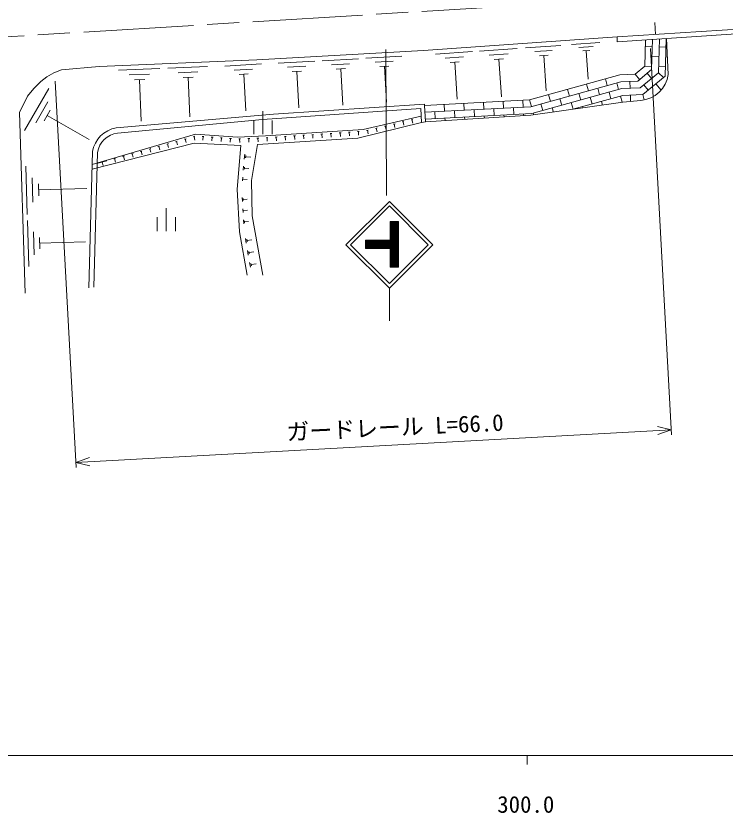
# Model space of a CAD drawing. Units: millimetres, scale not verified. Extents: x 40000 to 680000, y 20000 to 380000.
# Drawn here: x 312153 to 389611, y 198715 to 285770 of the extents above; entities that cross this region are included whole.
import ezdxf
from ezdxf.enums import TextEntityAlignment as Align

# ---------------------------------------------------------------- set-up
doc = ezdxf.new("R2010")
doc.units = ezdxf.units.MM
doc.header["$LTSCALE"] = 1000
doc.linetypes.add('CHAIN', pattern=[18.5, 12, -1.5, 3.5, -1.5])
for name, color, linetype, lineweight in [('M-BGD', 7, 'Continuous', 13), ('M-BMK', 2, 'CHAIN', 13), ('M-STR-HTXT', 7, 'Continuous', 13), ('M-STR-STR1', 1, 'Continuous', 13), ('M-STR-STRC', 7, 'Continuous', 13), ('M-TTL-BAND', 7, 'Continuous', 13)]:
    doc.layers.add(name, color=color, linetype=linetype, lineweight=lineweight)
doc.styles.add('ＭＳ ゴシック', font='')
doc.styles.get('ＭＳ ゴシック').set_extended_font_data('MS Gothic')

msp = doc.modelspace()

# ---------------------------------------------------------------- linework, layer by layer
at = {"layer": 'M-BGD'}
for p, q in [((356685, 281997), (377825, 283492)), ((380850, 280283), (380939, 283159)), ((381589, 279923), (381691, 283209)), ((382328, 279563), (382443, 283259)), ((383068, 279203), (383195, 283309)), ((383229, 283311), (383396, 279386)), ((362786, 281927), (366893, 282217)), ((367821, 282283), (371669, 282555)), ((372846, 282638), (375938, 282857)), ((373646, 282306), (375192, 282416)), ((380916, 282432), (381666, 282409)), ((382416, 282385), (383165, 282362)), ((350383, 281144), (354300, 281363)), ((357993, 281588), (362025, 281873)), ((359037, 281155), (361053, 281298)), ((363849, 281486), (365903, 281631)), ((368817, 281870), (370741, 282006)), ((369332, 281423), (370294, 281491)), ((369813, 281457), (370086, 277609)), ((374060, 281947), (374833, 282002)), ((374446, 281975), (374665, 278883)), ((381633, 281334), (382382, 281311)), ((383132, 281288), (383315, 281282)), ((334974, 280303), (338976, 280527)), ((340783, 280608), (344784, 280832)), ((345604, 280877), (349563, 281098)), ((346621, 280438), (348601, 280548)), ((351390, 280709), (353348, 280818)), ((359577, 280687), (360585, 280758)), ((360081, 280722), (360366, 276690)), ((364399, 281009), (365426, 281081)), ((364912, 281045), (365203, 276937)), ((323351, 279837), (327863, 280029)), ((328754, 280067), (333082, 280251)), ((329859, 279572), (332023, 279664)), ((336003, 279859), (338003, 279971)), ((341811, 280164), (343812, 280276)), ((342339, 279692), (343339, 279748)), ((342839, 279720), (343063, 275718)), ((347144, 279970), (348134, 280026)), ((347639, 279998), (347860, 276039)), ((351907, 280247), (352886, 280301)), ((352396, 280274), (352615, 276357)), ((379788, 279397), (380850, 280283)), ((380072, 278657), (381589, 279923)), ((380356, 277918), (382328, 279563)), ((380850, 280283), (381600, 280260)), ((381094, 279510), (381574, 278934)), ((382328, 279563), (382880, 279046)), ((382349, 280236), (383099, 280213)), ((324503, 279321), (326759, 279417)), ((325091, 278781), (326219, 278829)), ((325655, 278805), (325847, 274294)), ((330423, 279054), (331505, 279100)), ((330964, 279077), (331148, 274749)), ((336531, 279387), (337531, 279443)), ((337031, 279415), (337254, 275413)), ((368383, 275848), (378228, 278587)), ((376548, 278898), (376749, 278175)), ((378112, 279333), (379788, 279397)), ((378228, 278587), (380072, 278657)), ((379215, 278624), (379244, 277875)), ((379788, 279397), (380268, 278821)), ((380640, 277178), (383068, 279203)), ((313087, 273271), (315730, 277854)), ((368505, 275104), (378345, 277841)), ((372405, 277745), (372606, 277023)), ((374476, 278322), (374677, 277599)), ((375713, 277887), (375914, 277165)), ((377784, 278463), (377985, 277741)), ((378345, 277841), (380356, 277918)), ((380749, 278245), (381229, 277669)), ((382055, 278358), (382636, 277661)), ((370334, 277169), (370535, 276447)), ((372994, 275574), (378461, 277095)), ((373642, 277311), (373843, 276588)), ((374878, 276876), (375079, 276154)), ((376950, 277453), (377151, 276730)), ((378186, 277018), (378376, 276336)), ((378461, 277095), (380640, 277178)), ((379272, 277126), (379299, 276436)), ((380640, 277178), (380758, 276595)), ((314321, 274087), (315642, 276378)), ((358938, 276117), (358976, 275368)), ((361085, 276226), (361123, 275477)), ((363232, 276336), (363271, 275587)), ((365379, 276446), (365418, 275697)), ((367527, 276556), (367565, 275807)), ((368262, 276593), (368463, 275871)), ((368383, 274921), (378432, 276344)), ((369499, 276159), (369700, 275436)), ((371570, 276735), (371771, 276012)), ((372807, 276300), (373008, 275578)), ((376115, 276442), (376229, 276032)), ((378432, 276344), (380402, 276552)), ((315224, 274329), (315885, 275475)), ((339136, 275357), (339136, 272857)), ((356831, 275258), (368383, 275848)), ((356871, 274509), (368505, 275104)), ((357903, 275313), (357941, 274564)), ((360050, 275422), (360088, 274673)), ((362197, 275532), (362235, 274783)), ((364344, 275642), (364382, 274893)), ((366491, 275752), (366530, 275003)), ((368664, 275148), (368714, 274968)), ((370736, 275724), (370862, 275272)), ((374044, 275866), (374082, 275728)), ((315554, 274902), (320137, 272259)), ((338136, 274357), (338136, 272857)), ((340136, 274357), (340136, 272857)), ((354338, 274190), (354533, 274237)), ((355311, 274424), (355505, 274471)), ((355408, 274447), (355501, 274058)), ((356887, 274214), (368383, 274921)), ((359014, 274619), (359028, 274345)), ((361162, 274728), (361174, 274477)), ((363309, 274838), (363320, 274609)), ((365456, 274948), (365467, 274741)), ((367603, 275057), (367613, 274873)), ((351421, 273490), (351616, 273536)), ((351518, 273513), (351612, 273124)), ((352394, 273723), (352588, 273770)), ((352491, 273747), (352584, 273358)), ((353366, 273957), (353560, 274003)), ((353463, 273980), (353557, 273591)), ((354435, 274214), (354529, 273825)), ((331508, 272576), (331701, 272629)), ((331604, 272602), (331712, 272217)), ((332495, 272607), (332695, 272593)), ((332595, 272600), (332566, 272201)), ((333492, 272535), (333692, 272520)), ((333592, 272527), (333563, 272128)), ((339482, 272472), (339681, 272485)), ((340480, 272538), (340679, 272551)), ((340579, 272545), (340606, 272146)), ((341477, 272604), (341677, 272617)), ((341577, 272611), (341603, 272212)), ((342475, 272670), (342675, 272683)), ((342575, 272677), (342601, 272278)), ((343473, 272736), (343673, 272749)), ((343573, 272743), (343599, 272344)), ((344471, 272802), (344670, 272815)), ((344571, 272809), (344597, 272409)), ((345469, 272868), (345668, 272881)), ((345568, 272875), (345595, 272475)), ((346466, 272934), (346666, 272947)), ((346566, 272940), (346593, 272541)), ((347464, 273000), (347664, 273013)), ((347564, 273006), (347590, 272607)), ((348462, 273066), (348662, 273079)), ((348562, 273072), (348588, 272673)), ((349460, 273132), (349659, 273145)), ((349560, 273138), (349586, 272739)), ((350449, 273256), (350643, 273303)), ((350546, 273279), (350640, 272890)), ((328618, 271770), (328811, 271824)), ((328715, 271797), (328822, 271412)), ((329582, 272039), (329774, 272092)), ((329678, 272065), (329785, 271680)), ((330545, 272307), (330737, 272361)), ((330641, 272334), (330749, 271949)), ((334490, 272462), (334689, 272448)), ((334590, 272455), (334561, 272056)), ((335487, 272390), (335687, 272375)), ((335587, 272382), (335558, 271984)), ((336485, 272335), (336685, 272344)), ((336585, 272340), (336603, 271940)), ((337484, 272380), (337684, 272389)), ((337584, 272385), (337602, 271985)), ((338483, 272426), (338683, 272435)), ((338583, 272430), (338601, 272031)), ((339581, 272479), (339608, 272080)), ((320114, 256074), (320520, 270952)), ((320647, 256152), (321052, 270870)), ((324765, 270696), (324958, 270750)), ((325728, 270965), (325921, 271018)), ((325825, 270992), (325932, 270606)), ((326692, 271233), (326884, 271287)), ((326788, 271260), (326895, 270875)), ((327655, 271502), (327848, 271555)), ((327751, 271529), (327859, 271143)), ((321105, 269676), (322068, 269945)), ((322839, 270159), (323031, 270213)), ((322935, 270186), (323042, 269801)), ((323802, 270428), (323994, 270482)), ((323898, 270455), (324006, 270069)), ((324861, 270723), (324969, 270338)), ((337092, 270140), (337139, 270686)), ((337240, 270265), (337264, 270538)), ((337252, 270401), (337798, 270354)), ((313386, 264085), (313217, 269373)), ((321586, 269810), (321694, 269425)), ((336986, 268911), (337026, 269381)), ((337113, 269019), (337134, 269254)), ((337124, 269136), (337594, 269095)), ((336885, 267752), (336920, 268150)), ((314005, 265428), (313920, 268072)), ((314644, 266110), (314602, 267432)), ((336903, 267951), (337400, 267908)), ((314623, 266771), (319911, 266939)), ((336888, 265495), (336862, 265933)), ((336991, 265611), (336978, 265830)), ((336985, 265721), (337423, 265747)), ((328580, 264782), (328580, 262282)), ((336959, 264319), (336935, 264717)), ((327580, 263782), (327580, 262282)), ((329580, 263782), (329580, 262282)), ((336947, 264518), (337445, 264548)), ((313567, 258411), (313407, 263423)), ((337034, 263072), (337008, 263503)), ((337136, 263186), (337123, 263402)), ((337129, 263294), (337561, 263320)), ((314153, 259684), (314073, 262190)), ((314760, 260330), (314720, 261583)), ((337306, 260962), (337216, 261481)), ((337413, 261114), (337369, 261373)), ((337391, 261243), (337910, 261333)), ((314740, 260957), (319752, 261117)), ((337532, 259647), (337442, 260171)), ((337641, 259800), (337596, 260062)), ((337618, 259931), (338142, 260021)), ((337760, 258326), (337669, 258856)), ((337869, 258481), (337824, 258746)), ((337847, 258614), (338376, 258705))]:
    msp.add_line(p, q, dxfattribs=at)
for points in [[(356685, 281997), (338481, 280981), (321238, 280248), (317145, 279880), (316299, 279541), (315537, 279118), (314859, 278610), (314097, 277848), (313420, 277001), (312530, 275231), (313160, 255476)], [(378112, 279333), (368262, 276593), (356791, 276007), (356793, 276135), (340272, 275031), (323108, 273558)], [(356791, 276007), (356887, 274214), (356457, 274137)], [(323252, 272965), (339087, 274454), (356372, 275660), (356457, 274137)], [(320482, 269559), (331780, 272859), (336337, 272528), (339400, 272666), (350081, 273372), (356419, 274815)], [(338527, 271729), (349488, 272429), (356457, 274137)], [(320468, 269046), (331619, 271884), (336718, 271617)], [(336718, 271617), (336306, 266854), (336586, 262195), (337403, 257456)], [(339107, 257448), (337955, 263938), (337885, 267784), (338527, 271729)]]:
    msp.add_lwpolyline(points, dxfattribs=at)
for centre, radius, start, end in [((380199, 279765), 3219, 273.61215, 353.24052), ((323671, 270410), 3197, 100.1352, 170.24139), ((323567, 270431), 2554, 97.08948, 170.09143)]:
    msp.add_arc(centre, radius, start, end, dxfattribs=at)
at = {"layer": 'M-BMK'}
msp.add_lwpolyline([(270641, 281501), (282129, 281944), (301087, 282884), (368813, 287009)], dxfattribs=at)
at = {"layer": 'M-STR-HTXT'}
for p, q in [((383767, 240032), (381452, 282221)), ((318739, 236463), (316423, 278652)), ((318708, 237015), (383737, 240581)), ((383737, 240581), (382215, 240948)), ((383737, 240581), (382264, 240049)), ((318708, 237015), (320181, 237547)), ((318708, 237015), (320231, 236648))]:
    msp.add_line(p, q, dxfattribs=at)
at = {"layer": 'M-STR-STR1'}
msp.add_line((381955, 285045), (382020, 283755), dxfattribs=at)
msp.add_lwpolyline([(377825, 283492), (405365, 285223), (405422, 284782), (377810, 282952)], close=True, dxfattribs=at)
at = {"layer": 'M-STR-STRC'}
for p, q in [((352572, 282102), (352619, 266153)), ((348205, 260774), (352943, 265512)), ((348700, 260774), (352943, 265017)), ((352943, 265512), (357680, 260774)), ((352943, 265017), (357186, 260774)), ((353025, 263313), (353925, 263313)), ((353025, 263313), (353025, 261280)), ((353025, 263186), (353152, 263313)), ((353025, 263044), (353294, 263313)), ((353025, 262903), (353435, 263313)), ((353025, 262761), (353576, 263313)), ((353025, 262620), (353718, 263313)), ((353025, 262478), (353859, 263313)), ((353025, 262337), (353925, 263237)), ((353925, 262299), (353025, 263199)), ((353025, 262196), (353925, 263096)), ((353925, 262158), (353025, 263058)), ((353025, 262054), (353925, 262954)), ((353925, 262016), (353025, 262916)), ((353925, 262441), (353053, 263313)), ((353925, 262582), (353195, 263313)), ((353925, 262723), (353336, 263313)), ((353925, 262865), (353477, 263313)), ((353925, 263006), (353619, 263313)), ((353925, 263148), (353760, 263313)), ((353925, 263289), (353902, 263313)), ((353925, 263313), (353925, 258348)), ((352200, 260380), (353925, 262106)), ((353025, 261913), (353925, 262813)), ((353925, 261875), (353025, 262775)), ((353025, 261771), (353925, 262671)), ((353925, 261734), (353025, 262634)), ((353025, 261630), (353925, 262530)), ((353925, 261592), (353025, 262492)), ((353025, 261488), (353925, 262388)), ((353925, 261451), (353025, 262351)), ((353025, 261347), (353925, 262247)), ((353925, 261309), (353025, 262209)), ((353925, 261168), (353025, 262068)), ((353025, 261280), (350332, 261280)), ((350332, 261280), (350332, 260380)), ((350332, 261200), (350413, 261280)), ((350332, 261058), (350554, 261280)), ((350332, 260917), (350695, 261280)), ((350332, 260776), (350837, 261280)), ((350332, 260634), (350978, 261280)), ((350332, 260493), (351120, 261280)), ((351177, 260380), (350332, 261225)), ((350361, 260380), (351261, 261280)), ((351319, 260380), (350419, 261280)), ((350502, 260380), (351402, 261280)), ((351460, 260380), (350560, 261280)), ((350644, 260380), (351544, 261280)), ((351602, 260380), (350702, 261280)), ((350785, 260380), (351685, 261280)), ((351743, 260380), (350843, 261280)), ((350927, 260380), (351827, 261280)), ((351884, 260380), (350984, 261280)), ((351068, 260380), (351968, 261280)), ((352026, 260380), (351126, 261280)), ((351210, 260380), (352110, 261280)), ((352167, 260380), (351267, 261280)), ((351351, 260380), (352251, 261280)), ((352309, 260380), (351409, 261280)), ((351492, 260380), (352392, 261280)), ((352450, 260380), (351550, 261280)), ((351634, 260380), (352534, 261280)), ((352592, 260380), (351692, 261280)), ((351775, 260380), (352675, 261280)), ((352733, 260380), (351833, 261280)), ((351917, 260380), (352817, 261280)), ((352874, 260380), (351974, 261280)), ((352058, 260380), (352958, 261280)), ((353016, 260380), (352116, 261280)), ((353925, 259612), (352257, 261280)), ((352341, 260380), (353925, 261964)), ((353925, 259754), (352399, 261280)), ((352482, 260380), (353925, 261823)), ((353925, 259895), (352540, 261280)), ((352624, 260380), (353925, 261681)), ((353925, 260036), (352681, 261280)), ((352765, 260380), (353925, 261540)), ((353925, 260178), (352823, 261280)), ((352907, 260380), (353925, 261399)), ((353925, 260319), (352964, 261280)), ((353925, 261026), (353025, 261926)), ((353925, 260885), (353025, 261785)), ((353925, 260744), (353025, 261644)), ((353925, 260602), (353025, 261502)), ((353925, 260461), (353025, 261361)), ((353025, 260357), (353925, 261257)), ((348205, 260774), (352943, 256037)), ((348700, 260774), (352943, 256532)), ((351036, 260380), (350332, 261084)), ((350894, 260380), (350332, 260942)), ((350753, 260380), (350332, 260801)), ((350612, 260380), (350332, 260659)), ((350470, 260380), (350332, 260518)), ((350332, 260380), (353025, 260380)), ((352943, 256532), (357186, 260774)), ((352943, 256037), (357680, 260774)), ((353025, 260216), (353925, 261116)), ((353025, 260074), (353925, 260974)), ((353025, 259933), (353925, 260833)), ((353025, 259791), (353925, 260691)), ((353025, 259650), (353925, 260550)), ((353025, 259509), (353925, 260409)), ((353025, 260380), (353025, 258348)), ((353925, 259471), (353025, 260371)), ((353025, 259367), (353925, 260267)), ((353925, 259329), (353025, 260229)), ((353025, 259226), (353925, 260126)), ((353925, 259188), (353025, 260088)), ((353025, 259084), (353925, 259984)), ((353925, 259047), (353025, 259947)), ((353025, 258943), (353925, 259843)), ((353925, 258905), (353025, 259805)), ((353025, 258801), (353925, 259701)), ((353925, 258764), (353025, 259664)), ((353025, 258660), (353925, 259560)), ((353925, 258622), (353025, 259522)), ((353025, 258519), (353925, 259419)), ((353925, 258481), (353025, 259381)), ((353025, 258377), (353925, 259277)), ((353917, 258348), (353025, 259239)), ((353776, 258348), (353025, 259098)), ((353634, 258348), (353025, 258957)), ((353493, 258348), (353025, 258815)), ((353351, 258348), (353025, 258674)), ((353137, 258348), (353925, 259136)), ((353278, 258348), (353925, 258994)), ((353420, 258348), (353925, 258853)), ((353561, 258348), (353925, 258712)), ((353702, 258348), (353925, 258570)), ((353210, 258348), (353025, 258532)), ((353068, 258348), (353025, 258391)), ((353025, 258348), (353925, 258348)), ((353844, 258348), (353925, 258429)), ((352943, 256037), (352943, 252481))]:
    msp.add_line(p, q, dxfattribs=at)
at = {"layer": 'M-TTL-BAND'}
for p, q in [((40000, 205000), (579000, 205000)), ((368000, 205000), (368000, 204000))]:
    msp.add_line(p, q, dxfattribs=at)

# ---------------------------------------------------------------- texts
at = {"layer": 'M-STR-HTXT', "style": 'ＭＳ ゴシック'}
msp.add_text('ガードレール L=66.0', height=1833, rotation=2.561, dxfattribs=at).set_placement((353562, 240857), align=Align.MIDDLE_CENTER)
at = {"layer": 'M-TTL-BAND', "style": 'ＭＳ ゴシック'}
msp.add_text('300.0', height=1833, dxfattribs=at).set_placement((367844, 198195), align=Align.BOTTOM_CENTER)

doc.saveas('drawing.dxf')
